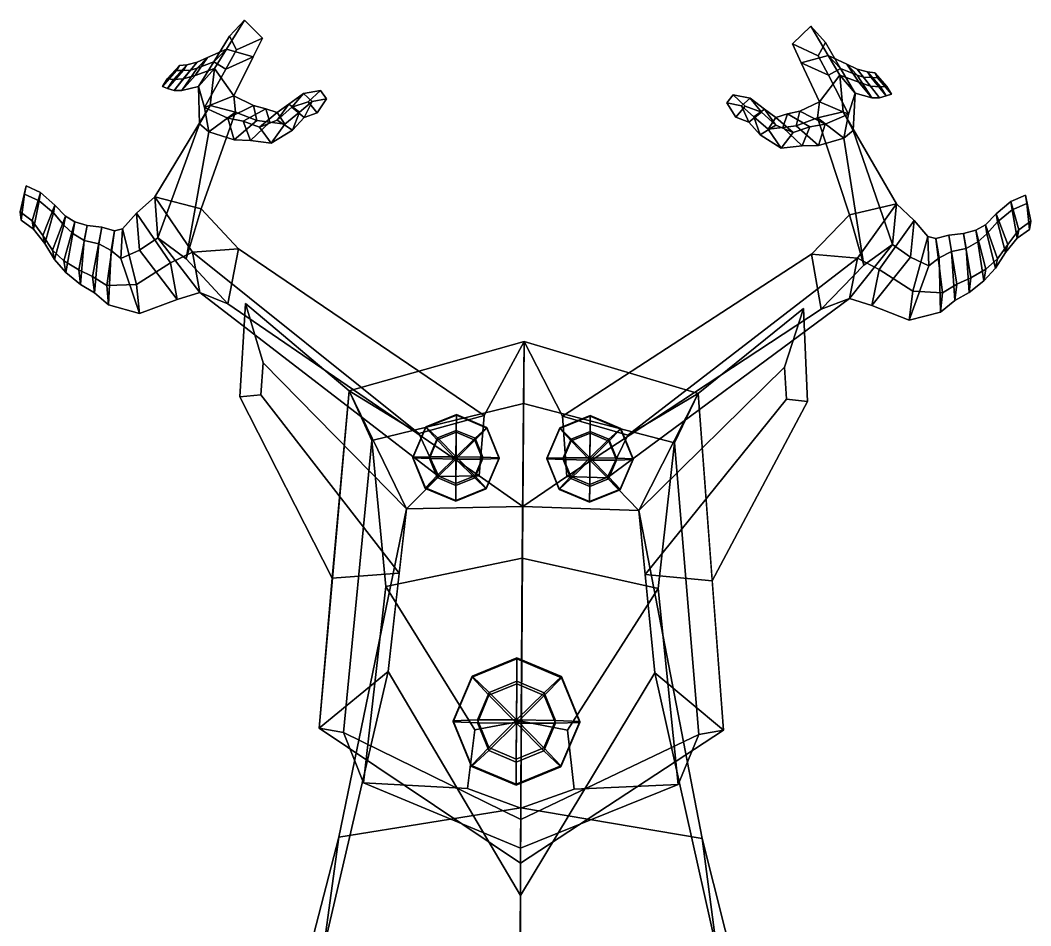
# Model space of a CAD drawing. Extents: x -88 to 90, y -151 to 318.
# Drawn here: x -88.2 to 90.3, y 158.2 to 318.1 of the extents above; entities that cross this region are included whole.
import ezdxf

# ---------------------------------------------------------------- set-up
doc = ezdxf.new("R2010")
doc.units = 0

msp = doc.modelspace()

# ---------------------------------------------------------------- linework, layer by layer
for points in [[(-51.760296, 313.017609, 171.747574), (-48.585865, 318.117371, 167.711411), (-51.215973, 315.284149, 166.817047), (-54.01757, 310.758972, 169.728271)], [(-51.760296, 313.017609, 171.747574), (-47.028011, 311.631805, 170.557129), (-45.392536, 314.921387, 168.142105), (-48.585865, 318.117371, 167.711411)], [(-48.585865, 318.117371, 167.711411), (-45.392536, 314.921387, 168.142105), (-50.010338, 312.901154, 166.670517), (-51.215973, 315.284149, 166.817047)], [(51.447666, 317.049042, 167.571365), (54.011993, 314.171478, 166.673218), (52.751022, 311.823456, 166.532837), (48.178577, 313.932831, 168.014496)], [(54.492519, 311.902405, 171.604935), (51.447666, 317.049042, 167.571365), (48.178577, 313.932831, 168.014496), (49.731682, 310.621155, 170.428741)], [(54.492519, 311.902405, 171.604935), (56.701077, 309.606506, 169.582565), (54.011993, 314.171478, 166.673218), (51.447666, 317.049042, 167.571365)], [(-54.01757, 310.758972, 169.728271), (-51.215973, 315.284149, 166.817047), (-50.010338, 312.901154, 166.670517), (-51.885975, 309.495728, 168.62561)], [(-47.028011, 311.631805, 170.557129), (-51.885975, 309.495728, 168.62561), (-50.010338, 312.901154, 166.670517), (-45.392536, 314.921387, 168.142105)], [(56.701077, 309.606506, 169.582565), (54.543087, 308.392975, 168.487076), (52.751022, 311.823456, 166.532837), (54.011993, 314.171478, 166.673218)], [(-53.892006, 309.590332, 174.459244), (-51.760296, 313.017609, 171.747574), (-55.101646, 311.541016, 169.456467), (-57.314285, 308.371979, 171.512283)], [(-51.760296, 313.017609, 171.747574), (-54.01757, 310.758972, 169.728271), (-56.955177, 309.647369, 167.328278), (-55.101646, 311.541016, 169.456467)], [(-50.444145, 304.753967, 175.604904), (-47.028011, 311.631805, 170.557129), (-51.760296, 313.017609, 171.747574), (-53.892006, 309.590332, 174.459244)], [(49.731682, 310.621155, 170.428741), (48.178577, 313.932831, 168.014496), (52.751022, 311.823456, 166.532837), (54.543087, 308.392975, 168.487076)], [(-59.38673, 307.749695, 169.033142), (-56.923729, 310.686005, 168.110153), (-58.743382, 310.246429, 164.326584), (-61.127403, 307.625305, 164.512787)], [(-54.01757, 310.758972, 169.728271), (-56.691143, 306.437195, 172.507645), (-59.670757, 305.681213, 169.349915), (-56.955177, 309.647369, 167.328278)], [(-56.923729, 310.686005, 168.110153), (-58.095615, 309.319427, 165.641083), (-59.407501, 309.252625, 161.851227), (-58.743382, 310.246429, 164.326584)], [(-57.314285, 308.371979, 171.512283), (-55.101646, 311.541016, 169.456467), (-56.923729, 310.686005, 168.110153), (-59.38673, 307.749695, 169.033142)], [(-55.101646, 311.541016, 169.456467), (-56.955177, 309.647369, 167.328278), (-58.095615, 309.319427, 165.641083), (-56.923729, 310.686005, 168.110153)], [(-55.632042, 302.688263, 172.532455), (-56.691143, 306.437195, 172.507645), (-54.01757, 310.758972, 169.728271), (-51.885975, 309.495728, 168.62561)], [(-50.444145, 304.753967, 175.604904), (-55.632042, 302.688263, 172.532455), (-51.885975, 309.495728, 168.62561), (-47.028011, 311.631805, 170.557129)], [(52.979622, 303.700073, 175.47551), (56.538868, 308.44519, 174.315216), (54.492519, 311.902405, 171.604935), (49.731682, 310.621155, 170.428741)], [(52.979622, 303.700073, 175.47551), (49.731682, 310.621155, 170.428741), (54.543087, 308.392975, 168.487076), (58.125912, 301.538605, 172.392883)], [(56.538868, 308.44519, 174.315216), (59.938438, 307.161926, 171.361099), (57.803577, 310.362579, 169.306915), (54.492519, 311.902405, 171.604935)], [(54.492519, 311.902405, 171.604935), (57.803577, 310.362579, 169.306915), (59.617241, 308.439209, 167.176453), (56.701077, 309.606506, 169.582565)], [(-63.059978, 306.38913, 157.870514), (-62.215652, 307.750122, 160.456497), (-60.051834, 310.097809, 160.413498), (-60.570042, 309.249146, 158.148315)], [(-59.407501, 309.252625, 161.851227), (-62.163326, 306.053558, 161.705444), (-63.059978, 306.38913, 157.870514), (-60.570042, 309.249146, 158.148315)], [(-61.127403, 307.625305, 164.512787), (-58.743382, 310.246429, 164.326584), (-60.051834, 310.097809, 160.413498), (-62.215652, 307.750122, 160.456497)], [(-58.095615, 309.319427, 165.641083), (-61.006542, 305.701202, 166.331131), (-62.163326, 306.053558, 161.705444), (-59.407501, 309.252625, 161.851227)], [(-56.955177, 309.647369, 167.328278), (-59.670757, 305.681213, 169.349915), (-61.006542, 305.701202, 166.331131), (-58.095615, 309.319427, 165.641083)], [(-58.743382, 310.246429, 164.326584), (-59.407501, 309.252625, 161.851227), (-60.570042, 309.249146, 158.148315), (-60.051834, 310.097809, 160.413498)], [(-56.691143, 306.437195, 172.507645), (-53.892006, 309.590332, 174.459244), (-57.314285, 308.371979, 171.512283), (-59.670757, 305.681213, 169.349915)], [(-54.654205, 303.061127, 178.900421), (-53.892006, 309.590332, 174.459244), (-56.691143, 306.437195, 172.507645), (-56.517056, 299.822113, 176.014679)], [(-54.654205, 303.061127, 178.900421), (-50.142639, 301.891876, 177.898743), (-50.444145, 304.753967, 175.604904), (-53.892006, 309.590332, 174.459244)], [(58.125912, 301.538605, 172.392883), (54.543087, 308.392975, 168.487076), (56.701077, 309.606506, 169.582565), (59.269344, 305.24881, 172.360596)], [(56.701077, 309.606506, 169.582565), (59.617241, 308.439209, 167.176453), (62.23735, 304.435822, 169.196487), (59.269344, 305.24881, 172.360596)], [(59.938438, 307.161926, 171.361099), (62.00116, 306.500153, 168.877609), (59.6082, 309.473694, 167.957001), (57.803577, 310.362579, 169.306915)], [(57.803577, 310.362579, 169.306915), (59.6082, 309.473694, 167.957001), (60.753284, 308.089355, 165.486801), (59.617241, 308.439209, 167.176453)], [(62.00116, 306.500153, 168.877609), (63.747635, 306.341064, 164.353134), (61.425034, 308.998718, 164.169403), (59.6082, 309.473694, 167.957001)], [(59.6082, 309.473694, 167.957001), (61.425034, 308.998718, 164.169403), (62.071022, 307.996063, 161.693756), (60.753284, 308.089355, 165.486801)], [(63.747635, 306.341064, 164.353134), (64.846611, 306.443298, 160.294037), (62.737751, 308.824066, 160.25322), (61.425034, 308.998718, 164.169403)], [(61.425034, 308.998718, 164.169403), (62.737751, 308.824066, 160.25322), (63.240723, 307.969055, 157.987976), (62.071022, 307.996063, 161.693756)], [(65.664536, 305.072266, 157.707977), (63.240723, 307.969055, 157.987976), (62.737751, 308.824066, 160.25322), (64.846611, 306.443298, 160.294037)], [(-62.163326, 306.053558, 161.705444), (-61.127403, 307.625305, 164.512787), (-62.215652, 307.750122, 160.456497), (-63.059978, 306.38913, 157.870514)], [(-61.006542, 305.701202, 166.331131), (-59.38673, 307.749695, 169.033142), (-61.127403, 307.625305, 164.512787), (-62.163326, 306.053558, 161.705444)], [(-59.670757, 305.681213, 169.349915), (-57.314285, 308.371979, 171.512283), (-59.38673, 307.749695, 169.033142), (-61.006542, 305.701202, 166.331131)], [(57.144424, 301.928925, 178.762573), (56.538868, 308.44519, 174.315216), (52.979622, 303.700073, 175.47551), (52.60976, 300.855804, 177.773361)], [(57.144424, 301.928925, 178.762573), (58.940472, 298.667633, 175.876526), (59.269344, 305.24881, 172.360596), (56.538868, 308.44519, 174.315216)], [(59.269344, 305.24881, 172.360596), (62.23735, 304.435822, 169.196487), (59.938438, 307.161926, 171.361099), (56.538868, 308.44519, 174.315216)], [(59.617241, 308.439209, 167.176453), (60.753284, 308.089355, 165.486801), (63.579208, 304.428802, 166.174438), (62.23735, 304.435822, 169.196487)], [(62.23735, 304.435822, 169.196487), (63.579208, 304.428802, 166.174438), (62.00116, 306.500153, 168.877609), (59.938438, 307.161926, 171.361099)], [(60.753284, 308.089355, 165.486801), (62.071022, 307.996063, 161.693756), (64.752846, 304.756287, 161.545502), (63.579208, 304.428802, 166.174438)], [(62.071022, 307.996063, 161.693756), (63.240723, 307.969055, 157.987976), (65.664536, 305.072266, 157.707977), (64.752846, 304.756287, 161.545502)], [(-56.517056, 299.822113, 176.014679), (-56.691143, 306.437195, 172.507645), (-55.632042, 302.688263, 172.532455), (-54.894478, 298.411774, 174.776627)], [(-40.244907, 302.746033, 166.543884), (-38.182293, 305.17688, 168.541107), (-35.148342, 305.688629, 166.785355), (-37.336143, 303.736969, 165.090576)], [(-38.182293, 305.17688, 168.541107), (-36.649727, 303.761627, 169.159836), (-34.08271, 304.232574, 167.542877), (-35.148342, 305.688629, 166.785355)], [(-35.72744, 301.764252, 165.60878), (-37.336143, 303.736969, 165.090576), (-35.148342, 305.688629, 166.785355), (-34.08271, 304.232574, 167.542877)], [(58.940472, 298.667633, 175.876526), (57.289463, 297.296234, 174.644119), (58.125912, 301.538605, 172.392883), (59.269344, 305.24881, 172.360596)], [(63.579208, 304.428802, 166.174438), (64.752846, 304.756287, 161.545502), (63.747635, 306.341064, 164.353134), (62.00116, 306.500153, 168.877609)], [(64.752846, 304.756287, 161.545502), (65.664536, 305.072266, 157.707977), (64.846611, 306.443298, 160.294037), (63.747635, 306.341064, 164.353134)], [(-55.632042, 302.688263, 172.532455), (-50.444145, 304.753967, 175.604904), (-46.993404, 303.041229, 174.118637), (-51.524029, 300.843719, 171.371719)], [(-50.444145, 304.753967, 175.604904), (-50.142639, 301.891876, 177.898743), (-46.395325, 300.408173, 176.037186), (-46.993404, 303.041229, 174.118637)], [(-42.799507, 300.459351, 168.128143), (-40.758453, 303.280243, 170.43988), (-38.182293, 305.17688, 168.541107), (-40.244907, 302.746033, 166.543884)], [(-40.758453, 303.280243, 170.43988), (-38.866325, 301.878265, 170.990814), (-36.649727, 303.761627, 169.159836), (-38.182293, 305.17688, 168.541107)], [(-38.024292, 300.919128, 166.813644), (-40.244907, 302.746033, 166.543884), (-37.336143, 303.736969, 165.090576), (-35.72744, 301.764252, 165.60878)], [(-38.866325, 301.878265, 170.990814), (-40.108913, 298.712646, 168.245972), (-38.024292, 300.919128, 166.813644), (-36.649727, 303.761627, 169.159836)], [(-36.649727, 303.761627, 169.159836), (-38.024292, 300.919128, 166.813644), (-35.72744, 301.764252, 165.60878), (-34.08271, 304.232574, 167.542877)], [(38.218182, 301.01947, 165.518768), (36.625828, 303.513519, 167.454865), (37.72578, 304.943665, 166.693481), (39.872032, 302.953644, 164.994965)], [(40.74395, 304.371521, 168.442047), (37.72578, 304.943665, 166.693481), (36.625828, 303.513519, 167.454865), (39.178486, 302.991821, 169.065811)], [(39.178486, 302.991821, 169.065811), (36.625828, 303.513519, 167.454865), (38.218182, 301.01947, 165.518768), (40.493298, 300.130859, 166.718811)], [(42.754955, 301.907013, 166.441986), (39.872032, 302.953644, 164.994965), (37.72578, 304.943665, 166.693481), (40.74395, 304.371521, 168.442047)], [(43.272961, 302.428772, 170.336151), (40.74395, 304.371521, 168.442047), (39.178486, 302.991821, 169.065811), (41.348747, 301.069672, 170.89299)], [(45.25473, 299.576874, 168.022232), (42.754955, 301.907013, 166.441986), (40.74395, 304.371521, 168.442047), (43.272961, 302.428772, 170.336151)], [(52.979622, 303.700073, 175.47551), (49.49408, 302.064331, 173.999756), (48.83387, 299.4534, 175.922516), (52.60976, 300.855804, 177.773361)], [(58.125912, 301.538605, 172.392883), (53.979832, 299.784912, 171.244385), (49.49408, 302.064331, 173.999756), (52.979622, 303.700073, 175.47551)], [(-64.429787, 286.922546, 189.934494), (-56.222008, 284.8302, 191.640854), (-50.142639, 301.891876, 177.898743), (-54.654205, 303.061127, 178.900421)], [(-63.865128, 279.711517, 186.721649), (-64.429787, 286.922546, 189.934494), (-54.654205, 303.061127, 178.900421), (-56.517056, 299.822113, 176.014679)], [(-58.891659, 275.980713, 186.594101), (-54.894478, 298.411774, 174.776627), (-50.142639, 301.891876, 177.898743), (-56.222008, 284.8302, 191.640854)], [(-54.894478, 298.411774, 174.776627), (-55.632042, 302.688263, 172.532455), (-51.524029, 300.843719, 171.371719), (-50.405201, 296.989929, 173.16925)], [(-50.142639, 301.891876, 177.898743), (-54.894478, 298.411774, 174.776627), (-50.405201, 296.989929, 173.16925), (-46.395325, 300.408173, 176.037186)], [(-51.524029, 300.843719, 171.371719), (-46.993404, 303.041229, 174.118637), (-44.818211, 302.495148, 172.984619), (-48.795555, 300.322693, 170.512802)], [(-48.795555, 300.322693, 170.512802), (-44.818211, 302.495148, 172.984619), (-42.797512, 301.802155, 171.984436), (-45.911129, 299.231232, 169.687836)], [(-46.993404, 303.041229, 174.118637), (-46.395325, 300.408173, 176.037186), (-44.084335, 300.112061, 174.618591), (-44.818211, 302.495148, 172.984619)], [(-45.911129, 299.231232, 169.687836), (-42.797512, 301.802155, 171.984436), (-40.758453, 303.280243, 170.43988), (-42.799507, 300.459351, 168.128143)], [(-44.818211, 302.495148, 172.984619), (-44.084335, 300.112061, 174.618591), (-41.464252, 299.756042, 173.099213), (-42.797512, 301.802155, 171.984436)], [(-41.464252, 299.756042, 173.099213), (-43.869331, 296.427185, 170.504852), (-40.108913, 298.712646, 168.245972), (-38.866325, 301.878265, 170.990814)], [(-40.108913, 298.712646, 168.245972), (-42.799507, 300.459351, 168.128143), (-40.244907, 302.746033, 166.543884), (-38.024292, 300.919128, 166.813644)], [(-42.797512, 301.802155, 171.984436), (-41.464252, 299.756042, 173.099213), (-38.866325, 301.878265, 170.990814), (-40.758453, 303.280243, 170.43988)], [(40.493298, 300.130859, 166.718811), (38.218182, 301.01947, 165.518768), (39.872032, 302.953644, 164.994965), (42.754955, 301.907013, 166.441986)], [(41.348747, 301.069672, 170.89299), (39.178486, 302.991821, 169.065811), (40.493298, 300.130859, 166.718811), (42.525684, 297.890015, 168.148102)], [(42.525684, 297.890015, 168.148102), (40.493298, 300.130859, 166.718811), (42.754955, 301.907013, 166.441986), (45.25473, 299.576874, 168.022232)], [(45.275475, 300.914612, 171.877121), (43.272961, 302.428772, 170.336151), (41.348747, 301.069672, 170.89299), (43.894909, 298.902496, 172.99707)], [(48.335476, 298.291229, 169.575714), (45.25473, 299.576874, 168.022232), (43.272961, 302.428772, 170.336151), (45.275475, 300.914612, 171.877121)], [(49.49408, 302.064331, 173.999756), (47.309319, 301.564362, 172.871658), (46.519474, 299.204773, 174.509796), (48.83387, 299.4534, 175.922516)], [(53.979832, 299.784912, 171.244385), (51.241974, 299.32074, 170.392639), (47.309319, 301.564362, 172.871658), (49.49408, 302.064331, 173.999756)], [(66.551796, 285.677917, 189.795227), (57.144424, 301.928925, 178.762573), (52.60976, 300.855804, 177.773361), (58.29985, 283.751068, 191.521408)], [(65.845299, 278.517212, 186.593307), (58.940472, 298.667633, 175.876526), (57.144424, 301.928925, 178.762573), (66.551796, 285.677917, 189.795227)], [(-50.405201, 296.989929, 173.16925), (-51.524029, 300.843719, 171.371719), (-48.795555, 300.322693, 170.512802), (-47.520332, 296.880676, 171.992065)], [(-46.395325, 300.408173, 176.037186), (-50.405201, 296.989929, 173.16925), (-47.520332, 296.880676, 171.992065), (-44.084335, 300.112061, 174.618591)], [(-47.520332, 296.880676, 171.992065), (-48.795555, 300.322693, 170.512802), (-45.911129, 299.231232, 169.687836), (-43.869331, 296.427185, 170.504852)], [(-44.084335, 300.112061, 174.618591), (-47.520332, 296.880676, 171.992065), (-43.869331, 296.427185, 170.504852), (-41.464252, 299.756042, 173.099213)], [(-43.869331, 296.427185, 170.504852), (-45.911129, 299.231232, 169.687836), (-42.799507, 300.459351, 168.128143), (-40.108913, 298.712646, 168.245972)], [(43.894909, 298.902496, 172.99707), (41.348747, 301.069672, 170.89299), (42.525684, 297.890015, 168.148102), (46.230858, 295.538177, 170.40036)], [(47.309319, 301.564362, 172.871658), (45.275475, 300.914612, 171.877121), (43.894909, 298.902496, 172.99707), (46.519474, 299.204773, 174.509796)], [(51.241974, 299.32074, 170.392639), (48.335476, 298.291229, 169.575714), (45.275475, 300.914612, 171.877121), (47.309319, 301.564362, 172.871658)], [(52.60976, 300.855804, 177.773361), (48.83387, 299.4534, 175.922516), (52.772884, 295.969604, 173.04895), (57.289463, 297.296234, 174.644119)], [(60.798599, 274.896851, 186.480072), (58.29985, 283.751068, 191.521408), (52.60976, 300.855804, 177.773361), (57.289463, 297.296234, 174.644119)], [(57.289463, 297.296234, 174.644119), (52.772884, 295.969604, 173.04895), (53.979832, 299.784912, 171.244385), (58.125912, 301.538605, 172.392883)], [(-63.865128, 279.711517, 186.721649), (-56.517056, 299.822113, 176.014679), (-54.894478, 298.411774, 174.776627), (-58.891659, 275.980713, 186.594101)], [(46.230858, 295.538177, 170.40036), (42.525684, 297.890015, 168.148102), (45.25473, 299.576874, 168.022232), (48.335476, 298.291229, 169.575714)], [(46.519474, 299.204773, 174.509796), (43.894909, 298.902496, 172.99707), (46.230858, 295.538177, 170.40036), (49.888355, 295.917816, 171.878616)], [(49.888355, 295.917816, 171.878616), (46.230858, 295.538177, 170.40036), (48.335476, 298.291229, 169.575714), (51.241974, 299.32074, 170.392639)], [(48.83387, 299.4534, 175.922516), (46.519474, 299.204773, 174.509796), (49.888355, 295.917816, 171.878616), (52.772884, 295.969604, 173.04895)], [(52.772884, 295.969604, 173.04895), (49.888355, 295.917816, 171.878616), (51.241974, 299.32074, 170.392639), (53.979832, 299.784912, 171.244385)], [(65.845299, 278.517212, 186.593307), (60.798599, 274.896851, 186.480072), (57.289463, 297.296234, 174.644119), (58.940472, 298.667633, 175.876526)], [(-88.186897, 284.307373, 163.859894), (-87.157005, 288.902405, 163.556366), (-87.437523, 287.416016, 161.25531), (-88.011436, 282.827911, 161.267212)], [(-86.095657, 282.702179, 166.926331), (-84.582817, 287.721252, 166.970123), (-87.157005, 288.902405, 163.556366), (-88.186897, 284.307373, 163.859894)], [(-84.865234, 286.252808, 164.301834), (-85.854866, 281.223969, 163.961426), (-88.011436, 282.827911, 161.267212), (-87.437523, 287.416016, 161.25531)], [(-84.582817, 287.721252, 166.970123), (-84.865234, 286.252808, 164.301834), (-87.437523, 287.416016, 161.25531), (-87.157005, 288.902405, 163.556366)], [(-84.215424, 280.103943, 170.561447), (-82.081863, 285.491364, 171.140732), (-84.582817, 287.721252, 166.970123), (-86.095657, 282.702179, 166.926331)], [(-82.081863, 285.491364, 171.140732), (-82.328262, 284.111481, 168.045807), (-84.865234, 286.252808, 164.301834), (-84.582817, 287.721252, 166.970123)], [(-82.328262, 284.111481, 168.045807), (-83.862419, 278.685699, 167.173279), (-85.854866, 281.223969, 163.961426), (-84.865234, 286.252808, 164.301834)], [(-57.773418, 277.1716, 196.509995), (-64.429787, 286.922546, 189.934494), (-67.64241, 284.029541, 188.513916), (-61.636757, 275.265198, 194.434616)], [(-64.429787, 286.922546, 189.934494), (-63.865128, 279.711517, 186.721649), (-67.128693, 277.537445, 185.627365), (-67.64241, 284.029541, 188.513916)], [(-57.773418, 277.1716, 196.509995), (-49.645, 277.739532, 196.914307), (-56.222008, 284.8302, 191.640854), (-64.429787, 286.922546, 189.934494)], [(59.689857, 276.100891, 196.396408), (66.551796, 285.677917, 189.795227), (58.29985, 283.751068, 191.521408), (51.573505, 276.814178, 196.815765)], [(59.689857, 276.100891, 196.396408), (63.518082, 274.134644, 194.31604), (69.706619, 282.740753, 188.372025), (66.551796, 285.677917, 189.795227)], [(66.551796, 285.677917, 189.795227), (69.706619, 282.740753, 188.372025), (69.066414, 276.295898, 185.495636), (65.845299, 278.517212, 186.593307)], [(86.223618, 278.536102, 170.393188), (88.162247, 281.081512, 166.749939), (86.754562, 286.092987, 166.787918), (84.200668, 283.92511, 170.967484)], [(84.200668, 283.92511, 170.967484), (86.754562, 286.092987, 166.787918), (87.010193, 284.630005, 164.121765), (84.423088, 282.550659, 167.874542)], [(88.162247, 281.081512, 166.749939), (90.291115, 282.636536, 163.676514), (89.35881, 287.217316, 163.366684), (86.754562, 286.092987, 166.787918)], [(86.754562, 286.092987, 166.787918), (89.35881, 287.217316, 163.366684), (89.611382, 285.736786, 161.067886), (87.010193, 284.630005, 164.121765)], [(87.010193, 284.630005, 164.121765), (89.611382, 285.736786, 161.067886), (90.088821, 281.171753, 161.08699), (87.895439, 279.618988, 163.788254)], [(90.291115, 282.636536, 163.676514), (90.088821, 281.171753, 161.08699), (89.611382, 285.736786, 161.067886), (89.35881, 287.217316, 163.366684)], [(-85.854866, 281.223969, 163.961426), (-86.095657, 282.702179, 166.926331), (-88.186897, 284.307373, 163.859894), (-88.011436, 282.827911, 161.267212)], [(-82.490013, 277.491211, 174.083069), (-80.217903, 283.526825, 174.605316), (-82.081863, 285.491364, 171.140732), (-84.215424, 280.103943, 170.561447)], [(-80.509644, 281.936554, 171.193924), (-82.119438, 275.865051, 170.337723), (-83.862419, 278.685699, 167.173279), (-82.328262, 284.111481, 168.045807)], [(-80.217903, 283.526825, 174.605316), (-80.509644, 281.936554, 171.193924), (-82.328262, 284.111481, 168.045807), (-82.081863, 285.491364, 171.140732)], [(-67.64241, 284.029541, 188.513916), (-67.128693, 277.537445, 185.627365), (-70.395081, 276.03476, 184.019363), (-70.119308, 281.260681, 187.713943)], [(-61.636757, 275.265198, 194.434616), (-67.64241, 284.029541, 188.513916), (-70.119308, 281.260681, 187.713943), (-67.620636, 271.479248, 191.958618)], [(-49.645, 277.739532, 196.914307), (-51.496391, 268.03598, 190.674835), (-58.891659, 275.980713, 186.594101), (-56.222008, 284.8302, 191.640854)], [(84.440575, 275.972839, 173.922424), (86.223618, 278.536102, 170.393188), (84.200668, 283.92511, 170.967484), (82.290939, 282.008331, 174.439056)], [(82.290939, 282.008331, 174.439056), (84.200668, 283.92511, 170.967484), (84.423088, 282.550659, 167.874542), (82.555084, 280.423981, 171.029861)], [(84.423088, 282.550659, 167.874542), (87.010193, 284.630005, 164.121765), (87.895439, 279.618988, 163.788254), (85.846764, 277.13501, 167.008255)], [(-83.862419, 278.685699, 167.173279), (-84.215424, 280.103943, 170.561447), (-86.095657, 282.702179, 166.926331), (-85.854866, 281.223969, 163.961426)], [(-80.46534, 275.631653, 177.30896), (-78.512863, 282.550842, 177.238449), (-80.217903, 283.526825, 174.605316), (-82.490013, 277.491211, 174.083069)], [(-78.512863, 282.550842, 177.238449), (-78.91256, 280.474548, 173.614426), (-80.509644, 281.936554, 171.193924), (-80.217903, 283.526825, 174.605316)], [(-77.83683, 274.074677, 180.838699), (-76.380928, 281.889862, 180.051697), (-78.512863, 282.550842, 177.238449), (-80.46534, 275.631653, 177.30896)], [(-76.380928, 281.889862, 180.051697), (-76.867157, 279.241425, 176.244247), (-78.91256, 280.474548, 173.614426), (-78.512863, 282.550842, 177.238449)], [(51.573505, 276.814178, 196.815765), (58.29985, 283.751068, 191.521408), (60.798599, 274.896851, 186.480072), (53.245277, 267.121552, 190.582886)], [(63.518082, 274.134644, 194.31604), (69.430916, 270.263519, 191.833954), (72.128036, 279.942169, 187.57106), (69.706619, 282.740753, 188.372025)], [(69.706619, 282.740753, 188.372025), (72.128036, 279.942169, 187.57106), (72.304688, 274.743195, 183.883545), (69.066414, 276.295898, 185.495636)], [(82.374588, 274.162323, 177.155045), (84.440575, 275.972839, 173.922424), (82.290939, 282.008331, 174.439056), (80.562134, 281.070251, 177.077148)], [(80.562134, 281.070251, 177.077148), (82.290939, 282.008331, 174.439056), (82.555084, 280.423981, 171.029861), (80.924782, 279.001007, 173.455811)], [(82.555084, 280.423981, 171.029861), (84.423088, 282.550659, 167.874542), (85.846764, 277.13501, 167.008255), (84.04277, 274.365417, 170.180588)], [(87.895439, 279.618988, 163.788254), (90.088821, 281.171753, 161.08699), (90.291115, 282.636536, 163.676514), (88.162247, 281.081512, 166.749939)], [(-78.91256, 280.474548, 173.614426), (-80.152626, 273.548828, 173.268768), (-82.119438, 275.865051, 170.337723), (-80.509644, 281.936554, 171.193924)], [(-76.867157, 279.241425, 176.244247), (-77.564568, 271.450195, 176.51709), (-80.152626, 273.548828, 173.268768), (-78.91256, 280.474548, 173.614426)], [(-75.393005, 272.898285, 183.937393), (-73.775185, 281.581207, 183.062881), (-76.380928, 281.889862, 180.051697), (-77.83683, 274.074677, 180.838699)], [(-73.775185, 281.581207, 183.062881), (-74.315552, 278.638794, 178.832413), (-76.867157, 279.241425, 176.244247), (-76.380928, 281.889862, 180.051697)], [(-72.905243, 271.270416, 187.424652), (-71.536911, 280.941101, 186.066391), (-73.775185, 281.581207, 183.062881), (-75.393005, 272.898285, 183.937393)], [(-71.536911, 280.941101, 186.066391), (-72.142677, 277.483582, 181.502243), (-74.315552, 278.638794, 178.832413), (-73.775185, 281.581207, 183.062881)], [(-67.620636, 271.479248, 191.958618), (-70.119308, 281.260681, 187.713943), (-71.536911, 280.941101, 186.066391), (-72.905243, 271.270416, 187.424652)], [(-70.119308, 281.260681, 187.713943), (-70.395081, 276.03476, 184.019363), (-72.142677, 277.483582, 181.502243), (-71.536911, 280.941101, 186.066391)], [(77.240242, 271.537018, 183.796875), (79.710892, 272.662506, 180.692001), (78.412827, 280.452637, 179.895615), (75.796738, 280.193756, 182.912399)], [(75.796738, 280.193756, 182.912399), (78.412827, 280.452637, 179.895615), (78.850891, 277.813171, 176.091507), (76.283821, 277.26062, 178.685471)], [(79.710892, 272.662506, 180.692001), (82.374588, 274.162323, 177.155045), (80.562134, 281.070251, 177.077148), (78.412827, 280.452637, 179.895615)], [(78.412827, 280.452637, 179.895615), (80.562134, 281.070251, 177.077148), (80.924782, 279.001007, 173.455811), (78.850891, 277.813171, 176.091507)], [(80.924782, 279.001007, 173.455811), (82.555084, 280.423981, 171.029861), (84.04277, 274.365417, 170.180588), (82.026276, 272.100128, 173.118927)], [(85.846764, 277.13501, 167.008255), (87.895439, 279.618988, 163.788254), (88.162247, 281.081512, 166.749939), (86.223618, 278.536102, 170.393188)], [(-82.119438, 275.865051, 170.337723), (-82.490013, 277.491211, 174.083069), (-84.215424, 280.103943, 170.561447), (-83.862419, 278.685699, 167.173279)], [(-74.315552, 278.638794, 178.832413), (-75.090546, 269.982574, 179.13562), (-77.564568, 271.450195, 176.51709), (-76.867157, 279.241425, 176.244247)], [(-72.142677, 277.483582, 181.502243), (-72.595818, 267.857544, 182.196274), (-75.090546, 269.982574, 179.13562), (-74.315552, 278.638794, 178.832413)], [(-63.865128, 279.711517, 186.721649), (-56.487507, 270.023651, 191.927597), (-60.475098, 268.829071, 190.314972), (-67.128693, 277.537445, 185.627365)], [(-56.487507, 270.023651, 191.927597), (-63.865128, 279.711517, 186.721649), (-58.891659, 275.980713, 186.594101), (-51.496391, 268.03598, 190.674835)], [(58.27179, 269.012146, 191.824692), (53.245277, 267.121552, 190.582886), (60.798599, 274.896851, 186.480072), (65.845299, 278.517212, 186.593307)], [(65.845299, 278.517212, 186.593307), (69.066414, 276.295898, 185.495636), (62.238037, 267.754089, 190.206436), (58.27179, 269.012146, 191.824692)], [(69.430916, 270.263519, 191.833954), (74.716652, 269.963196, 187.290909), (73.541405, 279.598541, 185.921219), (72.128036, 279.942169, 187.57106)], [(72.128036, 279.942169, 187.57106), (73.541405, 279.598541, 185.921219), (74.084343, 276.151825, 181.361115), (72.304688, 274.743195, 183.883545)], [(74.716652, 269.963196, 187.290909), (77.240242, 271.537018, 183.796875), (75.796738, 280.193756, 182.912399), (73.541405, 279.598541, 185.921219)], [(73.541405, 279.598541, 185.921219), (75.796738, 280.193756, 182.912399), (76.283821, 277.26062, 178.685471), (74.084343, 276.151825, 181.361115)], [(78.850891, 277.813171, 176.091507), (80.924782, 279.001007, 173.455811), (82.026276, 272.100128, 173.118927), (79.39315, 270.061218, 176.375092)], [(84.04277, 274.365417, 170.180588), (85.846764, 277.13501, 167.008255), (86.223618, 278.536102, 170.393188), (84.440575, 275.972839, 173.922424)], [(-80.152626, 273.548828, 173.268768), (-80.46534, 275.631653, 177.30896), (-82.490013, 277.491211, 174.083069), (-82.119438, 275.865051, 170.337723)], [(-70.395081, 276.03476, 184.019363), (-67.112015, 266.354675, 187.28804), (-72.595818, 267.857544, 182.196274), (-72.142677, 277.483582, 181.502243)], [(-67.128693, 277.537445, 185.627365), (-60.475098, 268.829071, 190.314972), (-67.112015, 266.354675, 187.28804), (-70.395081, 276.03476, 184.019363)], [(-56.487507, 270.023651, 191.927597), (-57.773418, 277.1716, 196.509995), (-61.636757, 275.265198, 194.434616), (-60.475098, 268.829071, 190.314972)], [(-57.773418, 277.1716, 196.509995), (-17.804634, 245.157227, 212.461105), (-6.228774, 248.333374, 212.590744), (-49.645, 277.739532, 196.914307)], [(-17.804634, 245.157227, 212.461105), (-57.773418, 277.1716, 196.509995), (-56.487507, 270.023651, 191.927597), (-14.262469, 237.541809, 204.856155)], [(-6.228774, 248.333374, 212.590744), (-7.131791, 237.702408, 201.921921), (-51.496391, 268.03598, 190.674835), (-49.645, 277.739532, 196.914307)], [(7.60679, 248.223785, 212.580948), (51.573505, 276.814178, 196.815765), (53.245277, 267.121552, 190.582886), (8.344918, 237.587402, 201.912384)], [(7.60679, 248.223785, 212.580948), (19.128284, 244.870117, 212.435989), (59.689857, 276.100891, 196.396408), (51.573505, 276.814178, 196.815765)], [(74.084343, 276.151825, 181.361115), (76.283821, 277.26062, 178.685471), (76.887657, 268.646454, 179.000137), (74.34864, 266.578247, 182.068085)], [(76.283821, 277.26062, 178.685471), (78.850891, 277.813171, 176.091507), (79.39315, 270.061218, 176.375092), (76.887657, 268.646454, 179.000137)], [(-77.564568, 271.450195, 176.51709), (-77.83683, 274.074677, 180.838699), (-80.46534, 275.631653, 177.30896), (-80.152626, 273.548828, 173.268768)], [(-60.475098, 268.829071, 190.314972), (-61.636757, 275.265198, 194.434616), (-67.620636, 271.479248, 191.958618), (-67.112015, 266.354675, 187.28804)], [(19.128284, 244.870117, 212.435989), (15.469774, 237.321075, 204.837845), (58.27179, 269.012146, 191.824692), (59.689857, 276.100891, 196.396408)], [(58.27179, 269.012146, 191.824692), (62.238037, 267.754089, 190.206436), (63.518082, 274.134644, 194.31604), (59.689857, 276.100891, 196.396408)], [(69.066414, 276.295898, 185.495636), (72.304688, 274.743195, 183.883545), (68.830849, 265.178802, 187.171143), (62.238037, 267.754089, 190.206436)], [(72.304688, 274.743195, 183.883545), (74.084343, 276.151825, 181.361115), (74.34864, 266.578247, 182.068085), (68.830849, 265.178802, 187.171143)], [(82.026276, 272.100128, 173.118927), (84.04277, 274.365417, 170.180588), (84.440575, 275.972839, 173.922424), (82.374588, 274.162323, 177.155045)], [(-75.090546, 269.982574, 179.13562), (-75.393005, 272.898285, 183.937393), (-77.83683, 274.074677, 180.838699), (-77.564568, 271.450195, 176.51709)], [(62.238037, 267.754089, 190.206436), (68.830849, 265.178802, 187.171143), (69.430916, 270.263519, 191.833954), (63.518082, 274.134644, 194.31604)], [(79.39315, 270.061218, 176.375092), (82.026276, 272.100128, 173.118927), (82.374588, 274.162323, 177.155045), (79.710892, 272.662506, 180.692001)], [(-72.595818, 267.857544, 182.196274), (-72.905243, 271.270416, 187.424652), (-75.393005, 272.898285, 183.937393), (-75.090546, 269.982574, 179.13562)], [(-67.112015, 266.354675, 187.28804), (-67.620636, 271.479248, 191.958618), (-72.905243, 271.270416, 187.424652), (-72.595818, 267.857544, 182.196274)], [(74.34864, 266.578247, 182.068085), (76.887657, 268.646454, 179.000137), (77.240242, 271.537018, 183.796875), (74.716652, 269.963196, 187.290909)], [(76.887657, 268.646454, 179.000137), (79.39315, 270.061218, 176.375092), (79.710892, 272.662506, 180.692001), (77.240242, 271.537018, 183.796875)], [(-14.262469, 237.541809, 204.856155), (-56.487507, 270.023651, 191.927597), (-51.496391, 268.03598, 190.674835), (-7.131791, 237.702408, 201.921921)], [(68.830849, 265.178802, 187.171143), (74.34864, 266.578247, 182.068085), (74.716652, 269.963196, 187.290909), (69.430916, 270.263519, 191.833954)], [(-48.405029, 268.075409, 205.149826), (-45.2528, 257.602905, 199.861649), (-45.674335, 251.970535, 199.730927), (-49.394875, 251.623154, 204.748077)], [(-49.394875, 251.623154, 204.748077), (-33.066586, 219.591003, 221.572617), (-30.085312, 252.710709, 222.351303), (-48.405029, 268.075409, 205.149826)], [(-45.2528, 257.602905, 199.861649), (-48.405029, 268.075409, 205.149826), (-30.085312, 252.710709, 222.351303), (-19.953535, 231.852463, 202.315445)], [(15.469774, 237.321075, 204.837845), (8.344918, 237.587402, 201.912384), (53.245277, 267.121552, 190.582886), (58.27179, 269.012146, 191.824692)], [(46.799557, 256.839203, 199.78949), (21.073214, 231.55867, 202.292053), (31.524302, 252.210754, 222.305298), (50.136505, 267.213226, 205.062912)], [(50.830975, 250.817291, 204.674728), (50.136505, 267.213226, 205.062912), (31.524302, 252.210754, 222.305298), (33.99258, 219.147568, 221.540375)], [(50.136505, 267.213226, 205.062912), (50.830975, 250.817291, 204.674728), (47.122112, 251.223389, 199.662811), (46.799557, 256.839203, 199.78949)], [(-17.804634, 245.157227, 212.461105), (-30.085312, 252.710709, 222.351303), (0.797431, 261.392883, 222.696915), (-6.228774, 248.333374, 212.590744)], [(-30.085312, 252.710709, 222.351303), (-26.081291, 243.903412, 245.927216), (0.689834, 250.424377, 246.081223), (0.797431, 261.392883, 222.696915)], [(-7.131791, 237.702408, 201.921921), (-6.228774, 248.333374, 212.590744), (0.797431, 261.392883, 222.696915), (0.567173, 232.282135, 194.594147)], [(8.344918, 237.587402, 201.912384), (0.567173, 232.282135, 194.594147), (0.797431, 261.392883, 222.696915), (7.60679, 248.223785, 212.580948)], [(31.524302, 252.210754, 222.305298), (0.797431, 261.392883, 222.696915), (0.689834, 250.424377, 246.081223), (27.351963, 243.489136, 245.891098)], [(19.128284, 244.870117, 212.435989), (7.60679, 248.223785, 212.580948), (0.797431, 261.392883, 222.696915), (31.524302, 252.210754, 222.305298)], [(-45.674335, 251.970535, 199.730927), (-45.2528, 257.602905, 199.861649), (-19.953535, 231.852463, 202.315445), (-21.237558, 220.521866, 202.075485)], [(47.122112, 251.223389, 199.662811), (22.189478, 220.233719, 202.054443), (21.073214, 231.55867, 202.292053), (46.799557, 256.839203, 199.78949)], [(-49.394875, 251.623154, 204.748077), (-45.674335, 251.970535, 199.730927), (-21.237558, 220.521866, 202.075485), (-33.066586, 219.591003, 221.572617)], [(-30.085312, 252.710709, 222.351303), (-35.411694, 193.132935, 220.937775), (-31.091064, 192.344101, 244.57663), (-26.081291, 243.903412, 245.927216)], [(-14.262469, 237.541809, 204.856155), (-19.953535, 231.852463, 202.315445), (-30.085312, 252.710709, 222.351303), (-17.804634, 245.157227, 212.461105)], [(15.469774, 237.321075, 204.837845), (19.128284, 244.870117, 212.435989), (31.524302, 252.210754, 222.305298), (21.073214, 231.55867, 202.292053)], [(31.524302, 252.210754, 222.305298), (27.351963, 243.489136, 245.891098), (31.668383, 192.009003, 244.557327), (36.005157, 192.751114, 220.915741)], [(0.689834, 250.424377, 246.081223), (-26.081291, 243.903412, 245.927216), (-23.600628, 218.127899, 274.158051), (0.472001, 223.146973, 274.424896)], [(0.689834, 250.424377, 246.081223), (0.472001, 223.146973, 274.424896), (24.475508, 217.810074, 274.134949), (27.351963, 243.489136, 245.891098)], [(50.830975, 250.817291, 204.674728), (33.99258, 219.147568, 221.540375), (22.189478, 220.233719, 202.054443), (47.122112, 251.223389, 199.662811)], [(-16.561907, 246.198761, 259.209991), (-11.161879, 248.382065, 259.263397), (-11.158324, 248.508301, 254.334213), (-16.558449, 246.325195, 254.280823)], [(-14.523967, 244.027618, 263.143494), (-11.186942, 245.377243, 263.176636), (-11.161879, 248.382065, 259.263397), (-16.561907, 246.198761, 259.209991)], [(-14.515137, 244.358978, 250.23877), (-16.558449, 246.325195, 254.280823), (-11.158324, 248.508301, 254.334213), (-11.177961, 245.708328, 250.271851)], [(-7.870696, 243.975815, 263.138947), (-5.796093, 246.113998, 259.202454), (-11.161879, 248.382065, 259.263397), (-11.186942, 245.377243, 263.176636)], [(-7.861866, 244.30719, 250.234222), (-11.177961, 245.708328, 250.271851), (-11.158324, 248.508301, 254.334213), (-5.792634, 246.240433, 254.2733)], [(-5.796093, 246.113998, 259.202454), (-5.792634, 246.240433, 254.2733), (-11.158324, 248.508301, 254.334213), (-11.161879, 248.382065, 259.263397)], [(7.091555, 246.012527, 259.19342), (12.492952, 248.193436, 259.246399), (12.496507, 248.319717, 254.317215), (7.095014, 246.138947, 254.264297)], [(9.128256, 243.843506, 263.12738), (12.466112, 245.191696, 263.160248), (12.492952, 248.193436, 259.246399), (7.091555, 246.012527, 259.19342)], [(9.137086, 244.174866, 250.222641), (7.095014, 246.138947, 254.264297), (12.496507, 248.319717, 254.317215), (12.475094, 245.522797, 250.255447)], [(15.781527, 243.791718, 263.122833), (17.857372, 245.927765, 259.185913), (12.492952, 248.193436, 259.246399), (12.466112, 245.191696, 263.160248)], [(15.790357, 244.123077, 250.218109), (12.475094, 245.522797, 250.255447), (12.496507, 248.319717, 254.317215), (17.86083, 246.054184, 254.256775)], [(17.857372, 245.927765, 259.185913), (17.86083, 246.054184, 254.256775), (12.496507, 248.319717, 254.317215), (12.492952, 248.193436, 259.246399)], [(-18.830996, 240.841858, 259.072876), (-16.561907, 246.198761, 259.209991), (-16.558449, 246.325195, 254.280823), (-18.827763, 240.968674, 254.143799)], [(-18.827763, 240.968674, 254.143799), (-16.558449, 246.325195, 254.280823), (-14.515137, 244.358978, 250.23877), (-15.917796, 241.049088, 250.154129)], [(-15.926264, 240.717072, 263.058746), (-14.523967, 244.027618, 263.143494), (-16.561907, 246.198761, 259.209991), (-18.830996, 240.841858, 259.072876)], [(-11.223074, 240.641953, 264.578857), (-11.186942, 245.377243, 263.176636), (-14.523967, 244.027618, 263.143494)], [(-11.212607, 241.052383, 248.627869), (-14.515137, 244.358978, 250.23877), (-11.177961, 245.708328, 250.271851)], [(-11.223074, 240.641953, 264.578857), (-7.870696, 243.975815, 263.138947), (-11.186942, 245.377243, 263.176636)], [(-11.212607, 241.052383, 248.627869), (-11.177961, 245.708328, 250.271851), (-7.861866, 244.30719, 250.234222)], [(-6.517885, 240.645248, 263.052582), (-3.607918, 240.725647, 259.062927), (-5.796093, 246.113998, 259.202454), (-7.870696, 243.975815, 263.138947)], [(-3.604683, 240.852463, 254.13385), (-6.509417, 240.977249, 250.14798), (-7.861866, 244.30719, 250.234222), (-5.792634, 246.240433, 254.2733)], [(-3.607918, 240.725647, 259.062927), (-3.604683, 240.852463, 254.13385), (-5.792634, 246.240433, 254.2733), (-5.796093, 246.113998, 259.202454)], [(4.819245, 240.661285, 259.057404), (7.091555, 246.012527, 259.19342), (7.095014, 246.138947, 254.264297), (4.822479, 240.788116, 254.128342)], [(7.723979, 240.53653, 263.043274), (9.128256, 243.843506, 263.12738), (7.091555, 246.012527, 259.19342), (4.819245, 240.661285, 259.057404)], [(4.822479, 240.788116, 254.128342), (7.095014, 246.138947, 254.264297), (9.137086, 244.174866, 250.222641), (7.732446, 240.868515, 250.138657)], [(12.427169, 240.461411, 264.563416), (12.466112, 245.191696, 263.160248), (9.128256, 243.843506, 263.12738)], [(12.437636, 240.871811, 248.612396), (9.137086, 244.174866, 250.222641), (12.475094, 245.522797, 250.255447)], [(12.427169, 240.461411, 264.563416), (15.781527, 243.791718, 263.122833), (12.466112, 245.191696, 263.160248)], [(12.437636, 240.871811, 248.612396), (12.475094, 245.522797, 250.255447), (15.790357, 244.123077, 250.218109)], [(17.132359, 240.464676, 263.03714), (20.042322, 240.545074, 259.047455), (17.857372, 245.927765, 259.185913), (15.781527, 243.791718, 263.122833)], [(20.045557, 240.671906, 254.118378), (17.140825, 240.796707, 250.132507), (15.790357, 244.123077, 250.218109), (17.86083, 246.054184, 254.256775)], [(20.042322, 240.545074, 259.047455), (20.045557, 240.671906, 254.118378), (17.86083, 246.054184, 254.256775), (17.857372, 245.927765, 259.185913)], [(-27.550137, 183.46817, 277.313904), (-23.600628, 218.127899, 274.158051), (-26.081291, 243.903412, 245.927216), (-31.091064, 192.344101, 244.57663)], [(-11.223074, 240.641953, 264.578857), (-14.523967, 244.027618, 263.143494), (-15.926264, 240.717072, 263.058746)], [(-15.917796, 241.049088, 250.154129), (-14.515137, 244.358978, 250.23877), (-11.212607, 241.052383, 248.627869)], [(-11.223074, 240.641953, 264.578857), (-6.517885, 240.645248, 263.052582), (-7.870696, 243.975815, 263.138947)], [(-6.509417, 240.977249, 250.14798), (-11.212607, 241.052383, 248.627869), (-7.861866, 244.30719, 250.234222)], [(12.427169, 240.461411, 264.563416), (9.128256, 243.843506, 263.12738), (7.723979, 240.53653, 263.043274)], [(7.732446, 240.868515, 250.138657), (9.137086, 244.174866, 250.222641), (12.437636, 240.871811, 248.612396)], [(12.427169, 240.461411, 264.563416), (17.132359, 240.464676, 263.03714), (15.781527, 243.791718, 263.122833)], [(17.140825, 240.796707, 250.132507), (12.437636, 240.871811, 248.612396), (15.790357, 244.123077, 250.218109)], [(28.026052, 183.193176, 277.299286), (31.668383, 192.009003, 244.557327), (27.351963, 243.489136, 245.891098), (24.475508, 217.810074, 274.134949)], [(-16.640116, 235.451691, 258.932434), (-18.830996, 240.841858, 259.072876), (-18.827763, 240.968674, 254.143799), (-16.637098, 235.578918, 254.003448)], [(-16.637098, 235.578918, 254.003448), (-18.827763, 240.968674, 254.143799), (-15.917796, 241.049088, 250.154129), (-14.564308, 237.718445, 250.06752)], [(-14.564308, 237.718445, 250.06752), (-15.917796, 241.049088, 250.154129), (-11.212607, 241.052383, 248.627869)], [(-11.248279, 236.318604, 250.029922), (-14.564308, 237.718445, 250.06752), (-11.212607, 241.052383, 248.627869)], [(-11.248279, 236.318604, 250.029922), (-11.212607, 241.052383, 248.627869), (-7.91214, 237.668671, 250.063354)], [(-7.91214, 237.668671, 250.063354), (-11.212607, 241.052383, 248.627869), (-6.509417, 240.977249, 250.14798)], [(-5.874171, 235.499344, 253.996872), (-7.91214, 237.668671, 250.063354), (-6.509417, 240.977249, 250.14798), (-3.604683, 240.852463, 254.13385)], [(-16.640116, 235.451691, 258.932434), (-14.572422, 237.385788, 262.972015), (-15.926264, 240.717072, 263.058746), (-18.830996, 240.841858, 259.072876)], [(-14.572422, 237.385788, 262.972015), (-11.223074, 240.641953, 264.578857), (-15.926264, 240.717072, 263.058746)], [(-11.256248, 235.985687, 262.934387), (-11.223074, 240.641953, 264.578857), (-14.572422, 237.385788, 262.972015)], [(-11.256248, 235.985687, 262.934387), (-7.920255, 237.336014, 262.967834), (-11.223074, 240.641953, 264.578857)], [(-7.920255, 237.336014, 262.967834), (-6.517885, 240.645248, 263.052582), (-11.223074, 240.641953, 264.578857)], [(-5.877187, 235.372147, 258.925873), (-3.607918, 240.725647, 259.062927), (-6.517885, 240.645248, 263.052582), (-7.920255, 237.336014, 262.967834)], [(-5.877187, 235.372147, 258.925873), (-5.874171, 235.499344, 253.996872), (-3.604683, 240.852463, 254.13385), (-3.607918, 240.725647, 259.062927)], [(7.007003, 235.276917, 258.91803), (4.819245, 240.661285, 259.057404), (4.822479, 240.788116, 254.128342), (7.01002, 235.404114, 253.989014)], [(7.007003, 235.276917, 258.91803), (9.075879, 237.208801, 262.957184), (7.723979, 240.53653, 263.043274), (4.819245, 240.661285, 259.057404)], [(7.01002, 235.404114, 253.989014), (4.822479, 240.788116, 254.128342), (7.732446, 240.868515, 250.138657), (9.083993, 237.541443, 250.052689)], [(9.075879, 237.208801, 262.957184), (12.427169, 240.461411, 264.563416), (7.723979, 240.53653, 263.043274)], [(9.083993, 237.541443, 250.052689), (7.732446, 240.868515, 250.138657), (12.437636, 240.871811, 248.612396)], [(12.391261, 235.81015, 262.91983), (12.427169, 240.461411, 264.563416), (9.075879, 237.208801, 262.957184)], [(12.39923, 236.143082, 250.015366), (9.083993, 237.541443, 250.052689), (12.437636, 240.871811, 248.612396)], [(12.391261, 235.81015, 262.91983), (15.728046, 237.158981, 262.953033), (12.427169, 240.461411, 264.563416)], [(12.39923, 236.143082, 250.015366), (12.437636, 240.871811, 248.612396), (15.73616, 237.491638, 250.048523)], [(15.728046, 237.158981, 262.953033), (17.132359, 240.464676, 263.03714), (12.427169, 240.461411, 264.563416)], [(15.73616, 237.491638, 250.048523), (12.437636, 240.871811, 248.612396), (17.140825, 240.796707, 250.132507)], [(17.76993, 235.197311, 258.911469), (20.042322, 240.545074, 259.047455), (17.132359, 240.464676, 263.03714), (15.728046, 237.158981, 262.953033)], [(17.772949, 235.32457, 253.982452), (15.73616, 237.491638, 250.048523), (17.140825, 240.796707, 250.132507), (20.045557, 240.671906, 254.118378)], [(17.76993, 235.197311, 258.911469), (17.772949, 235.32457, 253.982452), (20.045557, 240.671906, 254.118378), (20.042322, 240.545074, 259.047455)], [(-14.262469, 237.541809, 204.856155), (-7.131791, 237.702408, 201.921921), (0.567173, 232.282135, 194.594147), (-19.953535, 231.852463, 202.315445)], [(-11.274515, 233.187088, 258.871582), (-11.256248, 235.985687, 262.934387), (-14.572422, 237.385788, 262.972015), (-16.640116, 235.451691, 258.932434)], [(-11.271585, 233.314453, 253.942596), (-16.637098, 235.578918, 254.003448), (-14.564308, 237.718445, 250.06752), (-11.248279, 236.318604, 250.029922)], [(-11.271585, 233.314453, 253.942596), (-11.248279, 236.318604, 250.029922), (-7.91214, 237.668671, 250.063354), (-5.874171, 235.499344, 253.996872)], [(15.469774, 237.321075, 204.837845), (21.073214, 231.55867, 202.292053), (0.567173, 232.282135, 194.594147), (8.344918, 237.587402, 201.912384)], [(12.374271, 233.142059, 253.928574), (7.01002, 235.404114, 253.989014), (9.083993, 237.541443, 250.052689), (12.39923, 236.143082, 250.015366)], [(12.374271, 233.142059, 253.928574), (12.39923, 236.143082, 250.015366), (15.73616, 237.491638, 250.048523), (17.772949, 235.32457, 253.982452)], [(-11.274515, 233.187088, 258.871582), (-5.877187, 235.372147, 258.925873), (-7.920255, 237.336014, 262.967834), (-11.256248, 235.985687, 262.934387)], [(12.371344, 233.014664, 258.857574), (12.391261, 235.81015, 262.91983), (9.075879, 237.208801, 262.957184), (7.007003, 235.276917, 258.91803)], [(12.371344, 233.014664, 258.857574), (17.76993, 235.197311, 258.911469), (15.728046, 237.158981, 262.953033), (12.391261, 235.81015, 262.91983)], [(-11.274515, 233.187088, 258.871582), (-16.640116, 235.451691, 258.932434), (-16.637098, 235.578918, 254.003448), (-11.271585, 233.314453, 253.942596)], [(-11.274515, 233.187088, 258.871582), (-11.271585, 233.314453, 253.942596), (-5.874171, 235.499344, 253.996872), (-5.877187, 235.372147, 258.925873)], [(12.371344, 233.014664, 258.857574), (7.007003, 235.276917, 258.91803), (7.01002, 235.404114, 253.989014), (12.374271, 233.142059, 253.928574)], [(12.371344, 233.014664, 258.857574), (12.374271, 233.142059, 253.928574), (17.772949, 235.32457, 253.982452), (17.76993, 235.197311, 258.911469)], [(-31.900734, 173.900162, 164.654465), (-19.953535, 231.852463, 202.315445), (0.567173, 232.282135, 194.594147), (0.209372, 179.048965, 160.409225)], [(32.271221, 173.634567, 164.642776), (0.209372, 179.048965, 160.409225), (0.567173, 232.282135, 194.594147), (21.073214, 231.55867, 202.292053)], [(-31.900734, 173.900162, 164.654465), (-34.601055, 154.135468, 180.492279), (-23.193375, 203.152603, 201.703262), (-19.953535, 231.852463, 202.315445)], [(32.271221, 173.634567, 164.642776), (21.073214, 231.55867, 202.292053), (23.913313, 202.878876, 201.685989), (34.818436, 153.91243, 180.484726)], [(-7.889694, 192.845169, 316.721039), (0.287401, 194.351456, 316.903107), (0.472001, 223.146973, 274.424896), (-23.600628, 218.127899, 274.158051)], [(8.448427, 192.755936, 316.715759), (24.475508, 217.810074, 274.134949), (0.472001, 223.146973, 274.424896), (0.287401, 194.351456, 316.903107)], [(-33.066586, 219.591003, 221.572617), (-21.237558, 220.521866, 202.075485), (-23.193375, 203.152603, 201.703262), (-35.411694, 193.132935, 220.937775)], [(33.99258, 219.147568, 221.540375), (36.005157, 192.751114, 220.915741), (23.913313, 202.878876, 201.685989), (22.189478, 220.233719, 202.054443)], [(-9.21967, 182.479736, 316.588226), (-7.889694, 192.845169, 316.721039), (-23.600628, 218.127899, 274.158051), (-27.550137, 183.46817, 277.313904)], [(9.676277, 182.386108, 316.583252), (28.026052, 183.193176, 277.299286), (24.475508, 217.810074, 274.134949), (8.448427, 192.755936, 316.715759)], [(-8.394708, 202.129425, 324.779572), (-0.481395, 205.348526, 324.862732), (-0.478474, 205.538483, 317.627045), (-8.391941, 202.319748, 317.543884)], [(-5.397351, 198.94516, 330.552429), (-0.507356, 200.93541, 330.604095), (-0.481395, 205.348526, 324.862732), (-8.394708, 202.129425, 324.779572)], [(-5.390473, 199.444351, 311.609253), (-8.391941, 202.319748, 317.543884), (-0.478474, 205.538483, 317.627045), (-0.500234, 201.434021, 311.660828)], [(4.360838, 198.888794, 330.548889), (7.395335, 202.035934, 324.773529), (-0.481395, 205.348526, 324.862732), (-0.507356, 200.93541, 330.604095)], [(4.367716, 199.387985, 311.605743), (-0.500234, 201.434021, 311.660828), (-0.478474, 205.538483, 317.627045), (7.398101, 202.226273, 317.537872)], [(7.395335, 202.035934, 324.773529), (7.398101, 202.226273, 317.537872), (-0.478474, 205.538483, 317.627045), (-0.481395, 205.348526, 324.862732)], [(0.177959, 169.27977, 224.581375), (-35.411694, 193.132935, 220.937775), (-23.193375, 203.152603, 201.703262), (0.15458, 163.560471, 208.846954)], [(-34.601055, 154.135468, 180.492279), (0.060943, 137.001236, 200.252777), (0.15458, 163.560471, 208.846954), (-23.193375, 203.152603, 201.703262)], [(-11.705458, 194.260864, 324.571442), (-8.394708, 202.129425, 324.779572), (-8.391941, 202.319748, 317.543884), (-11.703049, 194.452118, 317.335876)], [(-7.443297, 194.082504, 330.423737), (-5.397351, 198.94516, 330.552429), (-8.394708, 202.129425, 324.779572), (-11.705458, 194.260864, 324.571442)], [(-11.703049, 194.452118, 317.335876), (-8.391941, 202.319748, 317.543884), (-5.390473, 199.444351, 311.609253), (-7.43699, 194.583206, 311.480743)], [(34.818436, 153.91243, 180.484726), (23.913313, 202.878876, 201.685989), (0.15458, 163.560471, 208.846954), (0.060943, 137.001236, 200.252777)], [(0.177959, 169.27977, 224.581375), (0.15458, 163.560471, 208.846954), (23.913313, 202.878876, 201.685989), (36.005157, 192.751114, 220.915741)], [(6.355657, 194.006058, 330.419159), (10.621717, 194.137161, 324.564026), (7.395335, 202.035934, 324.773529), (4.360838, 198.888794, 330.548889)], [(10.624126, 194.3284, 317.328461), (6.361964, 194.506775, 311.476166), (4.367716, 199.387985, 311.605743), (7.398101, 202.226273, 317.537872)], [(10.621717, 194.137161, 324.564026), (10.624126, 194.3284, 317.328461), (7.398101, 202.226273, 317.537872), (7.395335, 202.035934, 324.773529)], [(-0.544564, 193.985199, 332.65741), (-0.507356, 200.93541, 330.604095), (-5.397351, 198.94516, 330.552429)], [(-0.536767, 194.604111, 309.242523), (-5.390473, 199.444351, 311.609253), (-0.500234, 201.434021, 311.660828)], [(-0.544564, 193.985199, 332.65741), (4.360838, 198.888794, 330.548889), (-0.507356, 200.93541, 330.604095)], [(-0.536767, 194.604111, 309.242523), (-0.500234, 201.434021, 311.660828), (4.367716, 199.387985, 311.605743)], [(-0.544564, 193.985199, 332.65741), (-5.397351, 198.94516, 330.552429), (-7.443297, 194.082504, 330.423737)], [(-7.43699, 194.583206, 311.480743), (-5.390473, 199.444351, 311.609253), (-0.536767, 194.604111, 309.242523)], [(-0.544564, 193.985199, 332.65741), (6.355657, 194.006058, 330.419159), (4.360838, 198.888794, 330.548889)], [(6.361964, 194.506775, 311.476166), (-0.536767, 194.604111, 309.242523), (4.367716, 199.387985, 311.605743)], [(-8.471923, 186.549515, 317.124817), (-11.703049, 194.452118, 317.335876), (-7.43699, 194.583206, 311.480743), (-5.440786, 189.700226, 311.350555)], [(-5.440786, 189.700226, 311.350555), (-7.43699, 194.583206, 311.480743), (-0.536767, 194.604111, 309.242523)], [(-0.572603, 187.656937, 311.295349), (-5.440786, 189.700226, 311.350555), (-0.536767, 194.604111, 309.242523)], [(-0.572603, 187.656937, 311.295349), (-0.536767, 194.604111, 309.242523), (4.315679, 189.648499, 311.347595)], [(4.315679, 189.648499, 311.347595), (-0.536767, 194.604111, 309.242523), (6.361964, 194.506775, 311.476166)], [(-35.411694, 193.132935, 220.937775), (0.177959, 169.27977, 224.581375), (0.211336, 176.987396, 244.162659), (-31.091064, 192.344101, 244.57663)], [(-8.473999, 186.35733, 324.36026), (-11.705458, 194.260864, 324.571442), (-11.703049, 194.452118, 317.335876), (-8.471923, 186.549515, 317.124817)], [(-8.473999, 186.35733, 324.36026), (-5.446546, 189.197998, 330.293335), (-7.443297, 194.082504, 330.423737), (-11.705458, 194.260864, 324.571442)], [(0.212475, 179.003555, 316.852783), (0.287401, 194.351456, 316.903107), (-7.889694, 192.845169, 316.721039), (-9.21967, 182.479736, 316.588226)], [(-5.446546, 189.197998, 330.293335), (-0.544564, 193.985199, 332.65741), (-7.443297, 194.082504, 330.423737)], [(-0.578143, 187.154083, 330.238098), (-0.544564, 193.985199, 332.65741), (-5.446546, 189.197998, 330.293335)], [(-0.578143, 187.154083, 330.238098), (4.309919, 189.146271, 330.290405), (-0.544564, 193.985199, 332.65741)], [(4.309919, 189.146271, 330.290405), (6.355657, 194.006058, 330.419159), (-0.544564, 193.985199, 332.65741)], [(0.212475, 179.003555, 316.852783), (9.676277, 182.386108, 316.583252), (8.448427, 192.755936, 316.715759), (0.287401, 194.351456, 316.903107)], [(7.311532, 186.275955, 324.355743), (10.621717, 194.137161, 324.564026), (6.355657, 194.006058, 330.419159), (4.309919, 189.146271, 330.290405)], [(7.313607, 186.468109, 317.12027), (4.315679, 189.648499, 311.347595), (6.361964, 194.506775, 311.476166), (10.624126, 194.3284, 317.328461)], [(7.311532, 186.275955, 324.355743), (7.313607, 186.468109, 317.12027), (10.624126, 194.3284, 317.328461), (10.621717, 194.137161, 324.564026)], [(0.211336, 176.987396, 244.162659), (0.185347, 171.92984, 277.360229), (-27.550137, 183.46817, 277.313904), (-31.091064, 192.344101, 244.57663)], [(36.005157, 192.751114, 220.915741), (31.668383, 192.009003, 244.557327), (0.211336, 176.987396, 244.162659), (0.177959, 169.27977, 224.581375)], [(0.211336, 176.987396, 244.162659), (31.668383, 192.009003, 244.557327), (28.026052, 183.193176, 277.299286), (0.185347, 171.92984, 277.360229)], [(-0.596705, 183.051956, 324.270844), (-0.578143, 187.154083, 330.238098), (-5.446546, 189.197998, 330.293335), (-8.473999, 186.35733, 324.36026)], [(-0.594761, 183.244537, 317.035431), (-8.471923, 186.549515, 317.124817), (-5.440786, 189.700226, 311.350555), (-0.572603, 187.656937, 311.295349)], [(-0.594761, 183.244537, 317.035431), (-0.572603, 187.656937, 311.295349), (4.315679, 189.648499, 311.347595), (7.313607, 186.468109, 317.12027)], [(-0.596705, 183.051956, 324.270844), (7.311532, 186.275955, 324.355743), (4.309919, 189.146271, 330.290405), (-0.578143, 187.154083, 330.238098)], [(-0.596705, 183.051956, 324.270844), (-8.473999, 186.35733, 324.36026), (-8.471923, 186.549515, 317.124817), (-0.594761, 183.244537, 317.035431)], [(-0.596705, 183.051956, 324.270844), (-0.594761, 183.244537, 317.035431), (7.313607, 186.468109, 317.12027), (7.311532, 186.275955, 324.355743)], [(0.212475, 179.003555, 316.852783), (-9.21967, 182.479736, 316.588226), (-27.550137, 183.46817, 277.313904), (0.185347, 171.92984, 277.360229)], [(0.212475, 179.003555, 316.852783), (0.185347, 171.92984, 277.360229), (28.026052, 183.193176, 277.299286), (9.676277, 182.386108, 316.583252)], [(0.100805, 154.809967, 143.149368), (-38.163486, 149.774368, 147.278503), (-31.900734, 173.900162, 164.654465), (0.209372, 179.048965, 160.409225)], [(0.100805, 154.809967, 143.149368), (0.209372, 179.048965, 160.409225), (32.271221, 173.634567, 164.642776), (38.332905, 149.560608, 147.272217)], [(-43.111885, 117.133827, 164.225296), (-34.601055, 154.135468, 180.492279), (-31.900734, 173.900162, 164.654465), (-38.163486, 149.774368, 147.278503)], [(38.332905, 149.560608, 147.272217), (32.271221, 173.634567, 164.642776), (34.818436, 153.91243, 180.484726), (43.141117, 117.032288, 164.224045)]]:
    msp.add_3dface(points)

doc.saveas('drawing.dxf')
